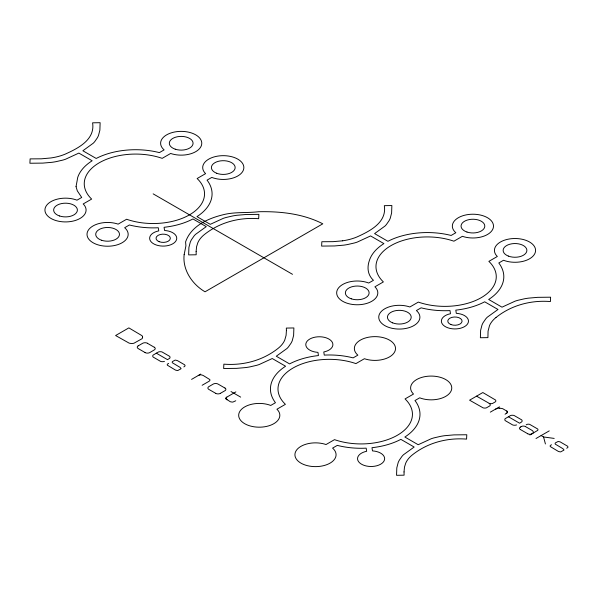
<?xml version="1.0" encoding="UTF-8"?>
<svg xmlns="http://www.w3.org/2000/svg" width="598" height="598" viewBox="0 0 598 598"><rect width="100%" height="100%" fill="white"/><g stroke="black" fill="none" stroke-linecap="round" stroke-linejoin="round"><path stroke-width="0.9" d="M235.762 400.765L233.011 402.013A2.893 1.674 0 0 1 232.099 402.08L230.245 401.721L225.932 398.769A2.138 1.233 0 0 1 225.842 398.171L226.814 397.124L235.874 391.892M225.842 398.171L226.814 397.124M499.734 408.187L502.223 408.539A3.386 1.951 0 0 1 503 408.86L506.992 411.207A2.975 1.719 0 0 1 507.418 412.127A2.586 1.488 0 0 1 507.306 412.59L505.071 414.257M507.313 412.59L506.267 413.562M496.019 317.471C511.305 305.219 530.979 299.994 550.399 301.549L550.609 297.199L537.707 297.341L528.58 298.133A48.378 27.934 0 0 0 524.326 298.821L517.883 300.308A36.306 20.96 0 0 0 515.057 301.175L502.006 307.17L488.678 299.471A58.91 34.011 0 0 0 498.799 262.985L503.516 260.257A20.579 11.885 0 0 0 535.105 252.939A20.579 11.885 0 0 0 511.701 238.669A20.579 11.885 0 0 0 497.327 256.482L488.865 261.371A51.368 29.661 0 0 1 481.218 297.684A51.368 29.661 0 0 1 418.331 302.095L409.862 306.983A20.579 11.885 0 0 0 379.012 315.281A20.579 11.885 0 0 0 403.725 328.795A20.579 11.885 0 0 0 416.402 310.556L421.119 307.828A58.91 34.011 0 0 0 450.002 310.594L450.473 313.733A13.552 7.819 0 0 0 444.665 326.231A13.552 7.819 0 0 0 466.933 324.736A13.552 7.819 0 0 0 456.296 313.337L455.811 310.138A58.91 34.011 0 0 0 484.679 301.796L497.985 309.48L487.318 317.179A36.306 20.96 0 0 0 485.785 318.831L483.191 322.569A48.378 27.934 0 0 0 481.995 325.02L480.628 330.298L480.381 337.743L487.923 337.623L488.058 331.15L489.523 325.589A41.277 23.83 0 0 1 496.004 317.463M138.205 345.861L142.69 343.274A3.431 1.981 0 0 1 147.429 343.252M183.84 366.925L185.148 365.812L184.655 364.81L177.382 360.587L175.543 360.123A1.51 0.875 0 0 0 174.967 360.198L172.605 361.476A1.906 1.099 0 0 0 172.261 361.902L172.209 362.283A2.444 1.413 0 0 0 172.426 362.799L180.043 367.359L181.052 368.503A1.226 0.71 0 0 1 180.925 368.831L177.883 370.476A1.779 1.024 0 0 1 177.225 370.528L175.438 370.065L167.433 365.236A2.676 1.54 0 0 1 167.253 364.817L167.261 364.541A1.921 1.106 0 0 1 167.567 364.047L167.874 363.838A14.584 8.424 0 0 0 168.629 363.405M191.569 379.386L200.756 374.079M202.139 385.276L208.642 381.517A6.077 3.513 0 0 0 209.203 381.158L209.509 380.889A2.706 1.562 0 0 0 209.778 379.536L203.731 375.798A5.195 2.997 0 0 0 201.085 374.879A2.609 1.51 0 0 0 199.657 374.983L198.259 375.522M220.408 393.32L224.893 390.733A3.416 1.973 0 0 0 224.96 387.997M490.315 412.149L499.502 406.842M520.402 427.099L521.284 426.591M526.188 424.819L527.152 424.363A2.624 1.517 0 0 1 528.146 424.191L528.677 424.191A2.594 1.502 0 0 1 529.671 424.363L537.647 428.968A2.616 1.51 0 0 1 537.946 429.581L537.946 429.85A2.616 1.51 0 0 1 537.647 430.425L529.903 435M535.995 438.521L549.248 430.874M566.747 448.276L567.988 447.289L567.741 446.31L560.087 441.84L558.061 441.511L555.512 442.826A1.906 1.099 0 0 0 555.168 443.253L555.108 443.634A2.444 1.413 0 0 0 555.325 444.15L562.95 448.709L563.959 449.853A1.226 0.71 0 0 1 563.824 450.182L560.789 451.826A1.779 1.024 0 0 1 560.132 451.879L558.338 451.415L550.339 446.586A2.676 1.54 0 0 1 550.16 446.16L550.16 445.884A1.921 1.106 0 0 1 550.474 445.398L550.773 445.189A14.584 8.424 0 0 0 551.528 444.755M495.458 409.174L497.558 408.389A4.926 2.841 0 0 1 499.734 408.18M164.457 361.356L163.904 361.528A3.513 2.033 0 0 1 162.716 361.685A3.932 2.265 0 0 1 161.759 361.648A3.73 2.153 0 0 1 160.57 361.386L153.178 357.081A3.693 2.13 0 0 1 152.744 356.296L152.774 355.661A3.476 2.003 0 0 1 153.125 355.077L158.582 351.923A3.476 2.003 0 0 1 159.591 351.729L160.683 351.706A3.693 2.13 0 0 1 162.051 351.96L169.57 356.296A3.715 2.145 0 0 1 170.011 357.096L169.982 357.724A3.468 2.003 0 0 1 169.638 358.307L167.53 359.667L156.242 353.134M516.545 424.916L515.992 425.088A3.513 2.033 0 0 1 514.803 425.245A3.932 2.265 0 0 1 513.854 425.208A3.73 2.153 0 0 1 512.665 424.939L505.265 420.641A3.693 2.13 0 0 1 504.832 419.848L504.869 419.22A3.476 2.003 0 0 1 505.213 418.637L510.677 415.483A3.476 2.003 0 0 1 511.679 415.289L512.77 415.266A3.693 2.13 0 0 1 514.138 415.513L521.665 419.856A3.715 2.145 0 0 1 522.099 420.648L522.069 421.284A3.468 2.003 0 0 1 521.725 421.867L519.617 423.227L508.33 416.694M342.684 240.815L333.049 241.659L321.844 241.734L321.634 246.092L334.536 245.95L343.663 245.158A48.378 27.934 0 0 0 347.916 244.47L354.397 242.975A36.306 20.96 0 0 0 357.253 242.085L370.588 235.926L383.894 243.61A58.91 34.011 0 0 0 369.452 260.272C366.88 267.373 367.591 274.923 373.444 280.305L368.719 283.026A20.579 11.885 0 0 0 337.137 290.351A20.579 11.885 0 0 0 360.542 304.614A20.579 11.885 0 0 0 374.916 286.801L383.378 281.92A51.368 29.661 0 0 1 391.025 245.606A51.368 29.661 0 0 1 453.912 241.196L462.381 236.307A20.579 11.885 0 0 0 493.23 228.01A20.579 11.885 0 0 0 468.518 214.495A20.579 11.885 0 0 0 455.84 232.734L451.124 235.455A58.91 34.011 0 0 0 387.923 241.3L374.595 233.601L384.97 226.066A36.306 20.96 0 0 0 386.472 224.437L389.051 220.722A48.378 27.934 0 0 0 390.247 218.263L391.608 212.993L391.862 205.54L384.32 205.667C387.07 222.628 369.549 231.291 356.744 237.062A41.277 23.83 0 0 1 342.676 240.8M541.123 435.561L543.552 436.959L554.197 438.416M227.068 399.883L225.939 398.761M153.163 193.864L292.512 274.318M476.554 396.16L489.388 403.441A3.334 1.921 0 0 0 490.629 403.665L491.302 403.665A3.222 1.861 0 0 0 492.543 403.456L495.465 401.774A3.222 1.861 0 0 0 495.824 401.056L495.817 400.667A3.334 1.921 0 0 0 495.436 399.95L482.825 392.542L469.587 400.182L483.087 407.843A3.446 1.988 0 0 0 484.402 408.068L485.105 408.068A3.446 1.988 0 0 0 486.413 407.843L489.837 405.863A3.401 1.958 0 0 0 490.225 405.115L490.218 404.704A3.453 1.996 0 0 0 489.822 403.956L489.179 403.448M525.478 426.591L531.667 430.164A5.688 3.289 0 0 1 533.289 431.846A5.008 2.893 0 0 1 533.296 432.205L533.281 432.526A2.728 1.577 0 0 1 532.601 433.46M520.402 429.521L527.787 433.782M147.392 343.274L154.269 347.244M224.908 388.027L218.038 384.058A3.431 1.981 0 0 0 213.299 384.036L208.844 386.644A3.431 1.981 0 0 0 208.814 389.38L215.721 393.327M231 391.541L240.673 397.124M145.075 352.543L138.205 348.574A3.431 1.981 0 0 1 138.175 345.846M506.745 411.028L506.917 411.14A2.923 1.689 0 0 1 507.418 412.127M543.552 436.959L545.428 443.963M520.365 429.536A3.05 1.764 0 0 1 520.365 427.077M532.033 433.819A3.065 1.772 0 0 1 527.765 433.797M521.254 426.568A3.05 1.764 0 0 1 525.507 426.568M145.03 352.573A3.416 1.973 0 0 0 149.799 352.558L154.247 349.95A3.416 1.973 0 0 0 154.314 347.214M220.438 393.342A3.416 1.973 0 0 1 215.676 393.357M76.043 186.628L77.306 190.844L81.709 197.46L76.993 200.181A20.579 11.885 0 0 0 45.403 207.506A20.579 11.885 0 0 0 68.807 221.768A20.579 11.885 0 0 0 83.182 203.955L91.651 199.074A51.368 29.661 0 0 1 99.29 162.761A51.368 29.661 0 0 1 162.185 158.35L170.647 153.462A20.579 11.885 0 0 0 201.504 145.165A20.579 11.885 0 0 0 176.791 131.65A20.579 11.885 0 0 0 164.114 149.889L159.389 152.61A58.91 34.011 0 0 0 96.196 158.455L82.86 150.763L93.236 143.221A36.306 20.96 0 0 0 94.746 141.591L97.325 137.876A48.378 27.934 0 0 0 98.513 135.417L99.881 130.147L100.128 122.695L92.593 122.822C95.336 139.782 77.822 148.446 65.018 154.217A41.277 23.83 0 0 1 50.95 157.954L41.322 158.814L30.117 158.889L29.9 163.247L42.802 163.105L51.936 162.312A48.378 27.934 0 0 0 56.19 161.624L62.663 160.129A36.306 20.96 0 0 0 65.526 159.24L78.861 153.088L92.159 160.765A58.91 34.011 0 0 0 77.725 177.427L76.043 186.628M196.122 251.541L196.189 254.778L188.654 254.898L188.901 247.452L190.269 242.175A48.378 27.934 0 0 1 191.457 239.723L194.051 235.986A36.306 20.96 0 0 1 195.583 234.334L206.25 226.635L192.945 218.95A58.91 34.011 0 0 1 164.084 227.292L164.562 230.492A13.552 7.819 0 0 1 175.207 241.891A13.552 7.819 0 0 1 152.931 243.386A13.552 7.819 0 0 1 158.747 230.888L158.276 227.748A58.91 34.011 0 0 1 129.392 224.983L124.668 227.711A20.579 11.885 0 0 1 111.99 245.95A20.579 11.885 0 0 1 87.278 232.435A20.579 11.885 0 0 1 118.135 224.138L126.597 219.249A51.368 29.661 0 0 0 189.491 214.839A51.368 29.661 0 0 0 197.131 178.525L205.6 173.637A20.579 11.885 0 0 1 219.974 155.824A20.579 11.885 0 0 1 243.379 170.094A20.579 11.885 0 0 1 211.789 177.412L207.065 180.14A58.91 34.011 0 0 1 196.944 216.626L210.279 224.325L223.331 218.33A36.306 20.96 0 0 1 226.149 217.463L232.592 215.975A48.378 27.934 0 0 1 236.845 215.287L245.98 214.495L258.882 214.353L258.665 218.704C239.245 217.149 219.578 222.374 204.284 234.625A41.277 23.83 0 0 0 197.811 242.751L196.578 246.697L196.122 251.541M286.412 330.507L286.091 335.358L284.738 340.113A41.277 23.83 0 0 1 278.257 348.238C262.948 360.467 243.289 365.714 223.861 364.152L223.645 368.503L236.554 368.361L245.681 367.568A48.378 27.934 0 0 0 249.934 366.88L256.378 365.393A36.306 20.96 0 0 0 259.203 364.526L272.254 358.531L285.582 366.23A58.91 34.011 0 0 0 275.461 402.716L270.737 405.444A20.579 11.885 0 0 0 239.155 412.762A20.579 11.885 0 0 0 262.559 427.032A20.579 11.885 0 0 0 276.934 409.219L285.396 404.33A51.368 29.661 0 0 1 293.042 368.017A51.368 29.661 0 0 1 355.93 363.606L364.399 358.718A20.579 11.885 0 0 0 395.248 350.421A20.579 11.885 0 0 0 370.536 336.906A20.579 11.885 0 0 0 357.858 355.145L353.141 357.873A58.91 34.011 0 0 0 324.258 355.107L323.787 351.968A13.552 7.819 0 0 0 329.595 339.47A13.552 7.819 0 0 0 307.327 340.965A13.552 7.819 0 0 0 317.964 352.364L318.442 355.563A58.91 34.011 0 0 0 289.582 363.905L276.276 356.221L286.943 348.522A36.306 20.96 0 0 0 288.475 346.87L291.069 343.132A48.378 27.934 0 0 0 292.265 340.681L293.625 335.403L293.88 327.958L286.337 328.078L286.412 330.507M404.031 471.942L404.099 475.178L396.556 475.305L396.81 467.853L398.171 462.583A48.378 27.934 0 0 1 399.367 460.124L401.961 456.386A36.306 20.96 0 0 1 403.493 454.734L414.16 447.035L400.854 439.358A58.91 34.011 0 0 1 371.993 447.693L372.472 450.899A13.552 7.819 0 0 1 383.109 462.291A13.552 7.819 0 0 1 360.841 463.794A13.552 7.819 0 0 1 366.656 451.288L366.178 448.156A58.91 34.011 0 0 1 337.302 445.39L332.578 448.111A20.579 11.885 0 0 1 319.9 466.35A20.579 11.885 0 0 1 295.188 452.836A20.579 11.885 0 0 1 326.045 444.538L334.506 439.65A51.368 29.661 0 0 0 397.401 435.239A51.368 29.661 0 0 0 405.04 398.926L413.51 394.045A20.579 11.885 0 0 1 427.876 376.232A20.579 11.885 0 0 1 451.288 390.494A20.579 11.885 0 0 1 419.699 397.82L414.975 400.54A58.91 34.011 0 0 1 404.853 437.026L418.189 444.725L431.24 438.738A36.306 20.96 0 0 1 434.058 437.863L440.502 436.376A48.378 27.934 0 0 1 444.755 435.688L453.882 434.895L466.791 434.753L466.575 439.111C447.155 437.557 427.488 442.774 412.194 455.026A41.277 23.83 0 0 0 405.721 463.151L404.487 467.098L404.031 471.942M184.139 254.673C182.405 269.93 192.264 284.356 205.039 291.794L322.793 223.816C303.119 213.71 280.372 211.221 258.486 211.744C246.526 213.15 234.394 211.714 222.643 214.869C207.678 218.554 190.919 226.201 185.589 241.921L185.911 245.868L184.139 254.673M142.608 337.205L142.503 337.863A5.561 3.207 0 0 1 141.943 338.767L133.945 343.23A5.532 3.192 0 0 1 132.33 343.461L131.186 343.454A5.576 3.222 0 0 1 129.063 343.088L115.608 335.53L128.862 327.883L141.943 335.65A5.561 3.207 0 0 1 142.503 336.554L142.608 337.205M466.978 232.039A11.878 6.862 0 0 0 484.799 226.104A11.878 6.862 0 0 0 466.978 220.161A11.878 6.862 0 0 0 466.978 232.039M351.295 298.828A11.878 6.862 0 0 0 369.123 292.885A11.878 6.862 0 0 0 351.295 286.95A11.878 6.862 0 0 0 351.295 298.828M59.568 215.983A11.878 6.862 0 0 0 77.389 210.04A11.878 6.862 0 0 0 59.568 204.105A11.878 6.862 0 0 0 59.568 215.983M175.244 149.194A11.878 6.862 0 0 0 193.072 143.258A11.878 6.862 0 0 0 175.244 137.316A11.878 6.862 0 0 0 175.244 149.194M159.15 241.689A7.154 4.134 0 0 0 170.325 238.587A7.154 4.134 0 0 0 160.085 234.551A7.154 4.134 0 0 0 159.15 241.689M216.611 173.233A11.878 6.862 0 0 0 235.126 168.045A11.878 6.862 0 0 0 218.083 161.385A11.878 6.862 0 0 0 216.611 173.233M101.653 240.284A11.878 6.862 0 0 0 119.473 234.341A11.878 6.862 0 0 0 101.653 228.399A11.878 6.862 0 0 0 101.653 240.284M392.662 322.868A11.878 6.862 0 0 0 411.177 317.673A11.878 6.862 0 0 0 394.134 311.02A11.878 6.862 0 0 0 392.662 322.868M508.345 256.079A11.878 6.862 0 0 0 526.853 250.891A11.878 6.862 0 0 0 509.81 244.231A11.878 6.862 0 0 0 508.345 256.079M450.885 324.535A7.154 4.134 0 0 0 462.052 321.432A7.154 4.134 0 0 0 451.819 317.396A7.154 4.134 0 0 0 450.885 324.535"/></g></svg>
